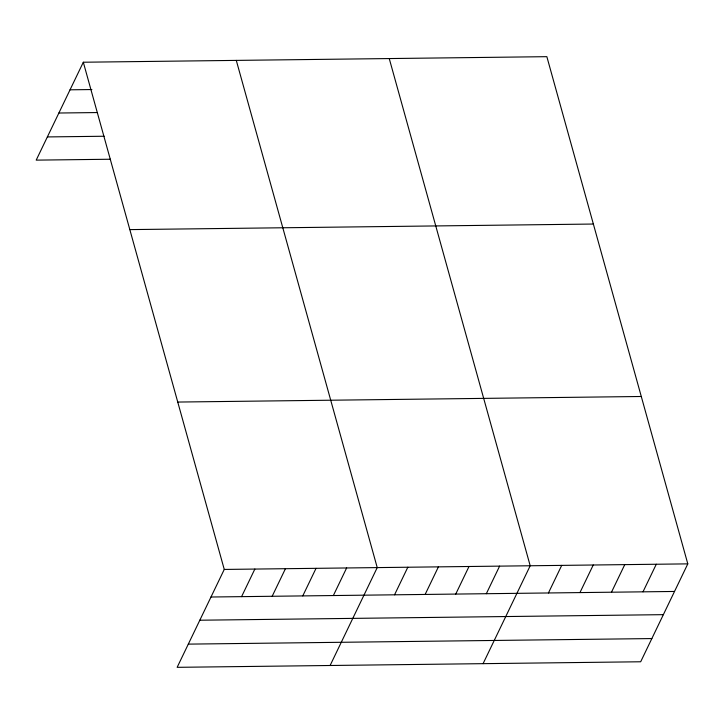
<?xml version="1.0" encoding="UTF-8"?>
<svg xmlns="http://www.w3.org/2000/svg" width="724" height="724" viewBox="0 0 724 724"><rect width="100%" height="100%" fill="white"/><g stroke="black" fill="none" stroke-linecap="round" stroke-linejoin="round"><path stroke-width="1.09" d="M83.314 62.228L224.259 569.435L177.145 667.329L640.686 661.772L687.8 563.869L546.855 56.671L83.314 62.228L36.2 160.131L110.501 159.235M241.581 596.648L254.857 569.064M272.17 596.277L285.446 568.693M302.768 595.906L316.044 568.331M333.357 595.544L346.633 567.96M330.108 665.501L377.231 567.598L236.286 60.391M394.544 594.811L407.82 567.227M425.142 594.44L438.418 566.865M455.74 594.078L469.007 566.494M486.329 593.707L499.605 566.132M483.08 663.664L530.194 565.761L389.25 58.563M548.439 592.965L561.715 565.381M579.96 592.585L593.237 565.001M611.481 592.205L624.758 564.63M643.003 591.825L656.279 564.249M70.047 89.812L91.894 89.55M58.879 113.016L97.116 112.555M47.368 136.927L104.184 136.239M129.831 229.608L593.372 224.042M177.751 402.055L641.292 396.49M224.259 569.435L687.8 563.869M210.983 597.01L674.524 591.454M199.815 620.215L663.356 614.658M188.312 644.125L651.853 638.568"/></g></svg>
